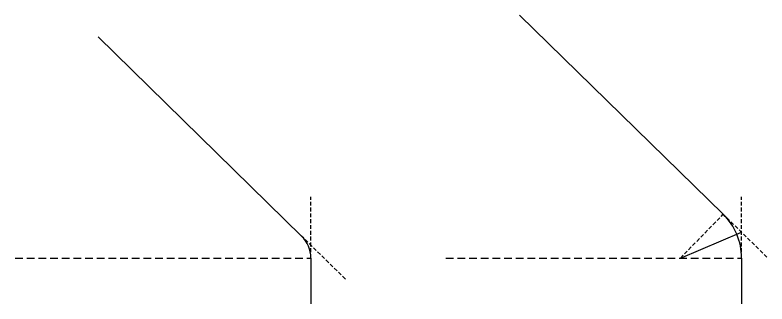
# Model space of a CAD drawing. Header units: millimetres. Extents: x 9422 to 64287, y -8120 to 6483.
# Drawn here: x 61832 to 64287, y -8120 to -7176 of the extents above; entities that cross this region are included whole.
import ezdxf

# ---------------------------------------------------------------- set-up
doc = ezdxf.new("R2010")
doc.units = ezdxf.units.MM
doc.linetypes.add('DASHED', pattern=[19.05, 12.7, -6.35])
for name, color, linetype in [('04', 4, 'Continuous'), ('07', 7, 'Continuous'), ('08', 8, 'Continuous'), ('Dimension_03', 3, 'Continuous')]:
    doc.layers.add(name, color=color, linetype=linetype)

msp = doc.modelspace()

# ---------------------------------------------------------------- linework, layer by layer
at = {"layer": '04'}
for p, q in [((63479.1, -7176.1), (64144, -7827.1)), ((62102.7, -7247.5), (62767.6, -7898.6)), ((62797.6, -7970), (62797.6, -8120)), ((64204.1, -7970), (64204.1, -8120))]:
    msp.add_line(p, q, dxfattribs=at)
for centre, radius in [((64004.1, -7970), 200), ((62697.6, -7970), 100)]:
    msp.add_arc(centre, radius, 0, 45.6019, dxfattribs=at)
at = {"layer": '07', "linetype": 'DASHED', "ltscale": 2}
for p, q in [((61831.7, -7970), (62797.6, -7970)), ((63238.2, -7970), (64204.1, -7970))]:
    msp.add_line(p, q, dxfattribs=at)
at = {"layer": '08', "linetype": 'DASHED'}
for p, q in [((62797.6, -7970), (62797.6, -7770)), ((64204.1, -7970), (64204.1, -7770)), ((64004.1, -7970), (64144, -7827.1)), ((64286.9, -7967.1), (64144, -7827.1)), ((62910.5, -8038.5), (62767.6, -7898.6))]:
    msp.add_line(p, q, dxfattribs=at)
at = {"layer": 'Dimension_03'}
msp.add_line((64004.1, -7970), (64204.1, -7886), dxfattribs=at)

doc.saveas('drawing.dxf')
